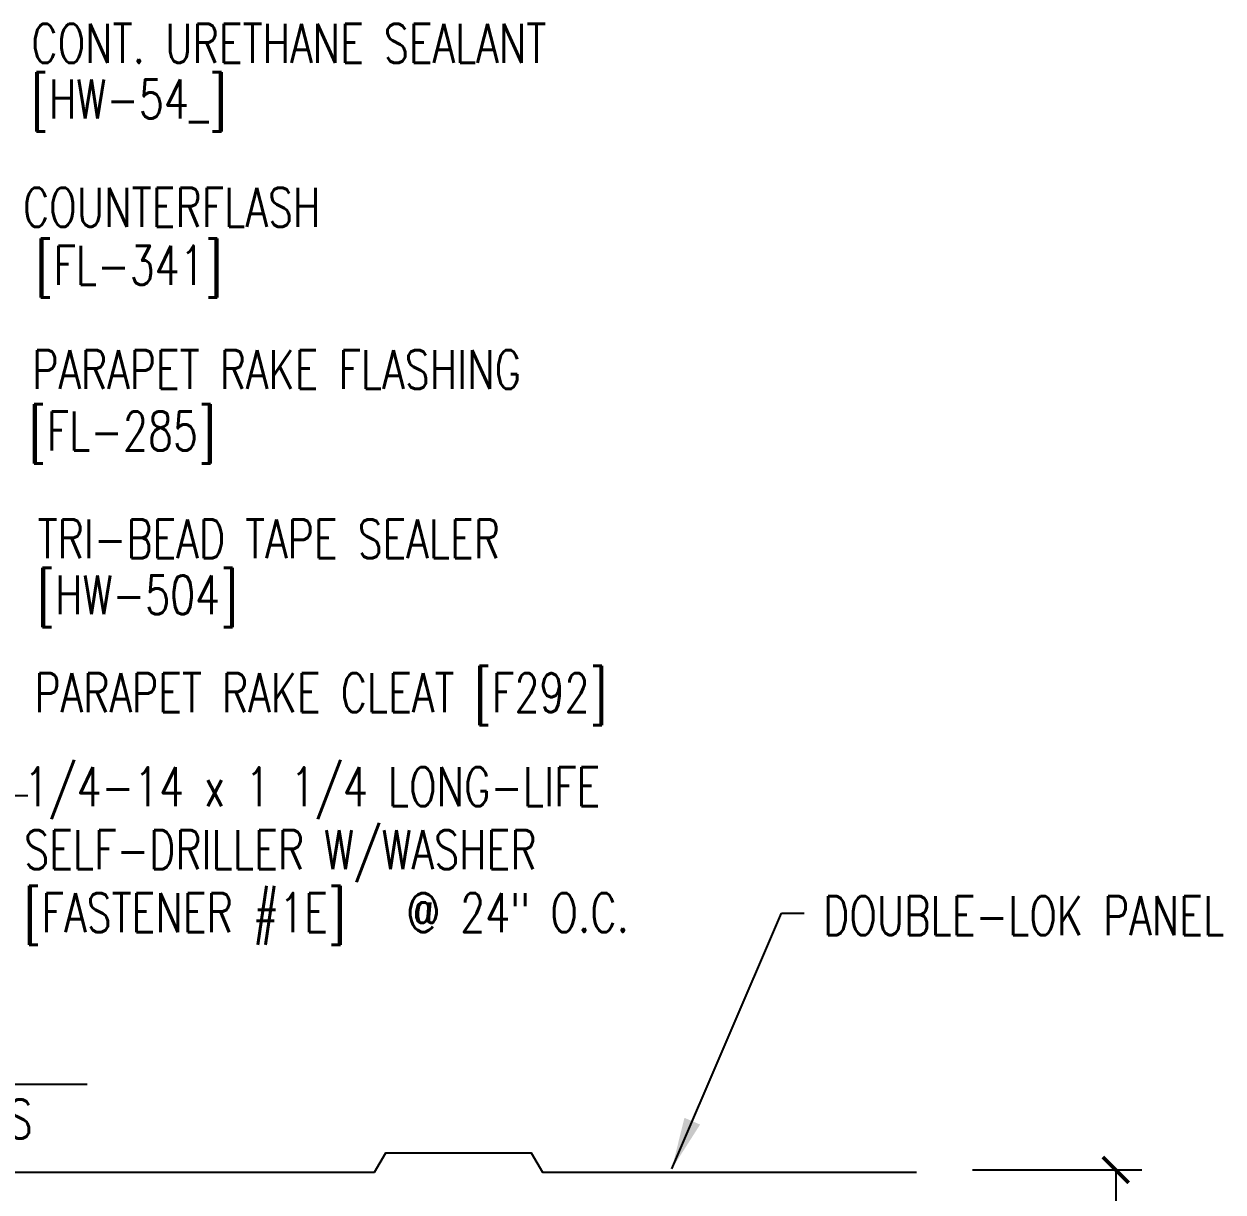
# Model space of a CAD drawing. Extents: x 7.6 to 37.1, y 12.7 to 42.4.
# Drawn here: x 25.55 to 37.11, y 24.68 to 35.94 of the extents above; entities that cross this region are included whole.
import ezdxf

# ---------------------------------------------------------------- set-up
doc = ezdxf.new("R2010")
doc.units = 0
doc.header["$LTSCALE"] = 4
doc.header["$MEASUREMENT"] = 0
doc.layers.get('0').update_dxf_attribs({"linetype": 'CONTINUOUS'})
doc.layers.get('DEFPOINTS').update_dxf_attribs({"linetype": 'CONTINUOUS'})
for name, color, linetype in [('DIM', 7, 'CONTINUOUS'), ('PANEL', 11, 'CONTINUOUS'), ('TEXT', 2, 'CONTINUOUS')]:
    doc.layers.add(name, color=color, linetype=linetype)
doc.styles.add('TEXT1', font='ROMANS.shx', dxfattribs={"width": 0.75, "height": 0.375})
doc.dimstyles.new('DETAIL$0', dxfattribs={"dimscale": 4, "dimtxt": 0.09375, "dimasz": 0.0625, "dimexe": 0.0625, "dimexo": 0.125, "dimgap": 0.0625, "dimtad": 1, "dimdec": 4, "dimzin": 3, "dimdsep": 46, "dimlunit": 4, "dimtxsty": 'TEXT1', "dimblk": 'ARCHTICK', "dimcen": 0.0625, "dimclrd": 7, "dimclre": 7, "dimclrt": 2, "dimadec": 0, "dimazin": 0, "dimtfac": 0.59375, "dimtdec": 4, "dimtmove": 0, "dimatfit": 3, "dimfxl": 0, "dimfrac": 2, "dimtolj": 1, "dimtzin": 3, "dimarcsym": 0})
doc.dimstyles.new('DETAIL$7', dxfattribs={"dimscale": 4, "dimtxt": 0.09375, "dimasz": 0.125, "dimexe": 0.0625, "dimexo": 0.125, "dimgap": 0.0625, "dimtad": 1, "dimdec": 4, "dimzin": 3, "dimdsep": 46, "dimlunit": 4, "dimtxsty": 'TEXT1', "dimcen": 0.0625, "dimclrd": 7, "dimclre": 7, "dimclrt": 2, "dimadec": 0, "dimazin": 0, "dimtfac": 0.59375, "dimtdec": 4, "dimtmove": 2, "dimatfit": 3, "dimfxl": 0, "dimfrac": 2, "dimtolj": 1, "dimtzin": 3, "dimarcsym": 0})

# ---------------------------------------------------------------- blocks, each defined once
blk = doc.blocks.new('_ArchTick')
at = {"color": 0, "linetype": 'ByBlock', "const_width": 0.15}
blk.add_lwpolyline([(-0.5, -0.5), (0.5, 0.5)], dxfattribs=at)
blk = doc.blocks.new('*D5')
at = {"layer": 'DEFPOINTS', "color": 0}
for p in [(34.197, 24.891), (34.197, 23.132), (36.078, 23.132)]:
    blk.add_point(p, dxfattribs=at)
at = {"layer": 'DIM', "color": 7, "lineweight": -2}
for p, q in [((34.697, 24.891), (36.328, 24.891)), ((36.078, 24.891), (36.078, 23.132)), ((34.697, 23.132), (36.328, 23.132)), ((36.078, 23.132), (36.078, 20.651))]:
    blk.add_line(p, q, dxfattribs=at)
at = {"layer": 'DIM', "color": 7, "lineweight": -2, "xscale": 0.25, "yscale": 0.25, "zscale": 0.25}
for p, rotation in [((36.078, 24.891), 90), ((36.078, 23.132), 270)]:
    blk.add_blockref('_ArchTick', p, dxfattribs=dict(at, rotation=rotation))
at = {"layer": 'DIM', "color": 2, "insert": (35.542, 21.631), "char_height": 0.375, "attachment_point": 5, "rotation": 90, "style": 'TEXT1'}
blk.add_mtext('\\A1;1 3/8"', dxfattribs=at)
blk = doc.blocks.new('FD-F1e')
at = {"layer": 'TEXT', "style": 'TEXT1', "width": 0.75}
for s, p in [('1/4-14 x 1 1/4 LONG-LIFE', (0.0047, -0.0408)), ('SELF-DRILLER W/WASHER', (0.0047, -0.1926)), ('[FASTENER #1E]', (0.0047, -0.3444))]:
    blk.add_text(s, height=0.09375, dxfattribs=at).set_placement(p)
blk.add_attdef('(QUANTITY)', (0.9263, -0.3444), '', height=0.0938, dxfattribs=at)

msp = doc.modelspace()

# ---------------------------------------------------------------- linework, layer by layer
at = {"layer": 'PANEL'}
msp.add_lwpolyline([(34.15733, 24.86564), (30.55283, 24.86564), (30.44458, 25.05313), (29.03607, 25.05315), (28.92783, 24.86564), (23.58183, 24.86564, -0.13162295), (23.51334, 24.88399), (22.72634, 25.33834, -0.16769594), (22.66786, 25.4057), (22.11264, 26.77994, 0.30574011), (21.98558, 26.86563), (21.36233, 26.86554, -0.41481572), (21.28791, 26.94009), (21.28943, 27.71349, 0.97297784), (20.96622, 27.72296), (20.9068, 27.04331, 0.79848861), (21.00517, 27.01673), (21.03904, 27.1546)], format="xyb", dxfattribs=at)
at = {"layer": 'TEXT', "color": 7}
for p, q in [((24.77648, 28.50325), (25.58815, 28.50325)), ((23.1709, 25.71701), (26.15801, 25.71701))]:
    msp.add_line(p, q, dxfattribs=at)

# ---------------------------------------------------------------- block references
at = {"layer": 'TEXT', "xscale": 4, "yscale": 4, "zscale": 4}
msp.add_blockref('FD-F1e', (25.53258, 28.56343), dxfattribs=at).add_auto_attribs({'(QUANTITY)': '@ 24" O.C.'})

# ---------------------------------------------------------------- texts
at = {"layer": 'TEXT', "style": 'TEXT1', "width": 0.75}
for s, p in [('CONT. URETHANE SEALANT', (25.62099, 35.5685)), ('[HW-54_]', (25.62099, 35.03228)), (' COUNTERFLASH', (25.34729, 33.9885)), ('[FL-341]', (25.66481, 33.42922)), ('PARAPET RAKE FLASHING', (25.62931, 32.42359)), ('[FL-285]', (25.60032, 31.82971)), ('TRI-BEAD TAPE SEALER', (25.68093, 30.79058)), ('[HW-504]', (25.68093, 30.25039)), ('PARAPET RAKE CLEAT [F292]', (25.65047, 29.30651)), ('FASTENERS', (23.54739, 25.19501))]:
    msp.add_text(s, height=0.375, dxfattribs=at).set_placement(p)
at = {"layer": 'TEXT', "color": 2, "style": 'TEXT1', "width": 0.75}
msp.add_text('DOUBLE-LOK PANEL', height=0.375, dxfattribs=at).set_placement((33.25509, 27.15601))

# ---------------------------------------------------------------- dimensions: what is measured, and where the dimension line sits
at = {"layer": 'DIM', "color": 7}
dim = msp.add_linear_dim(base=(36.07759, 23.13171), p1=(34.19744, 24.89115), p2=(34.19744, 23.13171), angle=90, text='1 3/8"', dimstyle='DETAIL$0', dxfattribs=at)
dim.commit()
dim.dimension.update_dxf_attribs({"geometry": '*D5', "text_midpoint": (36.07759, 21.6311), "dimtype": 160})

# ---------------------------------------------------------------- leaders
at = {"layer": 'TEXT', "color": 7}
msp.add_leader([(31.79691, 24.9017), (32.85407, 27.36607), (33.07397, 27.36607)], dimstyle='DETAIL$7', override={"dimtmove": 0, "dimfrac": 0}, dxfattribs=at)

doc.saveas('drawing.dxf')
